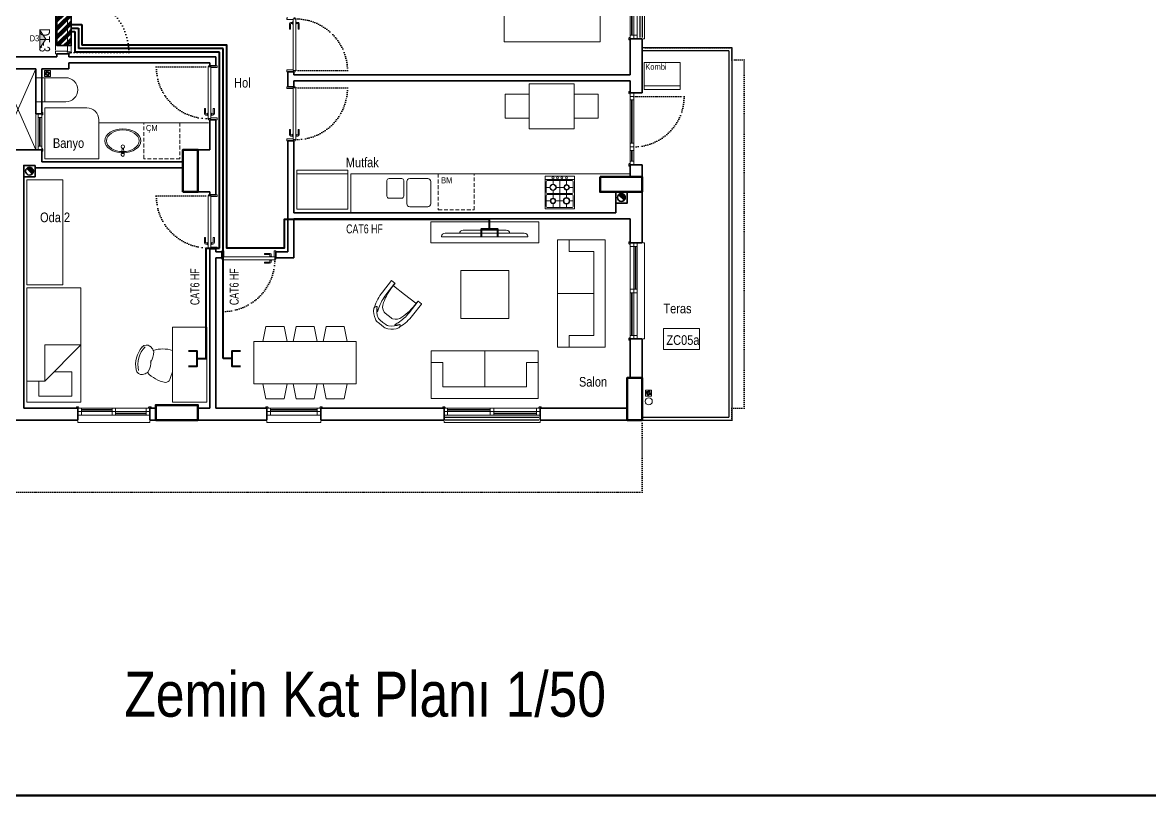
# Model space of a CAD drawing. Header units: millimetres. Extents: x 1852829 to 1882754, y -270850 to -231658.
# Drawn here: x 1858371 to 1860248, y -259851 to -258564 of the extents above; entities that cross this region are included whole.
import ezdxf
from ezdxf.enums import TextEntityAlignment as Align

# ---------------------------------------------------------------- set-up
doc = ezdxf.new("R2010")
doc.units = ezdxf.units.MM
for name, pattern in [('CONTINOUS', [0]), ('CONTINU', [0]), ('DOT', [0.25, 0, -0.25]), ('izdüşüm arka', [3.175, 0, -3.175]), ('izdüşüm ön', [9.525, 6.35, -3.175])]:
    doc.linetypes.add(name, pattern=pattern)
for name, color, linetype, lineweight in [('a_ba', 6, 'Continuous', 50), ('a_doğrama', 251, 'Continuous', 20), ('a_duvar', 251, 'Continuous', 35), ('a_görünüş', 32, 'Continuous', 25), ('a_görünüş_ince', 8, 'Continuous', 20), ('a_izdüşüm_arka', 251, 'izdüşüm arka', 30), ('a_izdüşüm_ön', 6, 'izdüşüm ön', 9), ('a_not_mahal', 253, 'Continuous', 5), ('a_not_misc', 144, 'Continuous', 5), ('a_not_text', 7, 'Continuous', 13), ('a_tefriş', 8, 'Continuous', 20), ('a_çerçeve_line', 7, 'Continuous', 50), ('Aydınlatma', 4, 'CONTINOUS', 35), ('m_yib', 65, 'Continuous', 20), ('Priz', 6, 'CONTINOUS', 40), ('Telefon', 2, 'CONTINOUS', 40)]:
    doc.layers.add(name, color=color, linetype=linetype, lineweight=lineweight)
doc.styles.add('Grupcad', font='arial.ttf', dxfattribs={"width": 0.7})
doc.styles.add('ROMANTUR', font='arial.ttf', dxfattribs={"width": 0.7})
doc.styles.get("Standard").update_dxf_attribs({"font": 'ARIALN.TTF'})

# ---------------------------------------------------------------- blocks, each defined once
blk = doc.blocks.new('K1')
at = {"layer": 'a_doğrama', "color": 251}
for points in [[(-17.5, -2.5), (-22, -2.5), (-22, 0), (2, 0), (2, -4), (-17.5, -4), (-17.5, -2.5)], [(-27.5, -93.1), (-25, -93.1)], [(-14.5, -93.1), (-17, -93.1)], [(-17.5, -97.5), (-22, -97.5), (-22, -100), (2, -100), (2, -96), (-17.5, -96), (-17.5, -97.5)]]:
    blk.add_lwpolyline(points, dxfattribs=at)
blk.add_lwpolyline([(-18, -14), (-18, -4), (-18, -3), (-22.5, -3), (-22.5, -2.5), (-22.5, -2), (-24, -2), (-24, -2.5), (-24, -12.5), (-24, -88), (-24, -97.5), (-24, -98), (-22.5, -98), (-22.5, -97.5), (-22.5, -97), (-18, -97), (-18, -96), (-18, -86.5)], close=True, dxfattribs=at)
for points in [[(-25, -91.1), (-27.5, -91.1, -0.414214), (-28, -90.6), (-28, -82.1), (-30, -82.1), (-30, -90.6)], [(-24, -94.1), (-24.5, -94.1, -0.414214), (-25, -93.6), (-25, -90.6, -0.414214), (-24.5, -90.1), (-24, -90.1)], [(-18, -94.1), (-17.5, -94.1, 0.414214), (-17, -93.6), (-17, -90.6, 0.414214), (-17.5, -90.1), (-18, -90.1)], [(-17, -91.1), (-14.5, -91.1, 0.414214), (-14, -90.6), (-14, -82.1), (-12, -82.1), (-12, -90.6)]]:
    blk.add_lwpolyline(points, format="xyb", dxfattribs=at)
for centre, start, end in [((-27.5, -90.6), 180, 270), ((-14.5, -90.6), 270, 0)]:
    blk.add_arc(centre, 2.5, start, end, dxfattribs=at)
at = {"layer": 'a_görünüş_ince', "color": 251}
blk.add_line((2, -6), (2, -94), dxfattribs=at)
at = {"layer": 'a_izdüşüm_arka', "color": 251, "linetype": 'DOT', "ltscale": 20}
blk.add_line((-24, -2), (-120, -2), dxfattribs=at)
blk.add_arc((-24, -2), 96, 180, 270, dxfattribs=at)
blk = doc.blocks.new('K2')
at = {"layer": 'a_doğrama', "color": 251, "linetype": 'Continuous'}
for p, q in [((-13, 88.1), (-13, 1.9)), ((-13, 88.1), (-8.5, 88.1)), ((-12, 90), (-12, 88.1)), ((-12, 90), (-10, 90)), ((-8.5, 88.1), (-8.5, 1.9)), ((-13, 1.9), (-8.5, 1.9)), ((-12, 0), (-12, 1.9)), ((-12, 0), (-10, 0))]:
    blk.add_line(p, q, dxfattribs=at)
at = {"layer": 'a_doğrama', "color": 251}
for points in [[(-14, 80.1), (-16.5, 80.1, 0.414214), (-17, 79.6), (-17, 71.1), (-19, 71.1), (-19, 79.6)], [(-13, 83.1), (-13.5, 83.1, 0.414214), (-14, 82.6), (-14, 79.6, 0.414214), (-13.5, 79.1), (-13, 79.1)], [(-8.5, 83.1), (-8, 83.1, -0.414214), (-7.5, 82.6), (-7.5, 79.6, -0.414214), (-8, 79.1), (-8.5, 79.1)], [(-7.5, 80.1), (-5, 80.1, -0.414214), (-4.5, 79.6), (-4.5, 71.1), (-2.5, 71.1), (-2.5, 79.6)]]:
    blk.add_lwpolyline(points, format="xyb", dxfattribs=at)
for points in [[(-16.5, 82.1), (-14, 82.1)], [(-5, 82.1), (-7.5, 82.1)]]:
    blk.add_lwpolyline(points, dxfattribs=at)
at = {"layer": 'a_doğrama', "color": 251, "linetype": 'Continuous'}
for points in [[(0, 90), (2, 90), (2, 87), (-8.5, 87)], [(0, 0), (2, 0), (2, 3), (-8.5, 3)]]:
    blk.add_lwpolyline(points, dxfattribs=at)
at = {"layer": 'a_doğrama', "color": 251}
for centre, start, end in [((-16.5, 79.6), 90, 180), ((-5, 79.6), 0, 90)]:
    blk.add_arc(centre, 2.5, start, end, dxfattribs=at)
at = {"layer": 'a_izdüşüm_arka', "color": 251}
blk.add_lwpolyline([(-99.2, 1.9), (-13, 1.9)], dxfattribs=at)
blk.add_arc((-13, 1.9), 86.2, 90, 180, dxfattribs=at)
blk = doc.blocks.new('klozet')
at = {"layer": 'a_tefriş'}
blk.add_line((20, 0), (-20, 0), dxfattribs=at)
for points in [[(-20, 0), (-20, -15), (20, -15), (20, 0)], [(-20, -50), (-20, -15)], [(20, -50), (20, -15)]]:
    blk.add_lwpolyline(points, dxfattribs=at)
blk.add_arc((0, -50), 20, 180, 360, dxfattribs=at)
blk = doc.blocks.new('M1')
at = {"layer": 'a_doğrama', "linetype": 'Continuous'}
for p, q in [((-24, 6), (-30, 6)), ((-30, 0), (-30, 6)), ((-24, 0), (-30, 0)), ((-24, 0), (-24, 6)), ((30, 6), (24, 6)), ((24, 6), (24, 0)), ((30, 0), (30, 6)), ((30, 0), (24, 0))]:
    blk.add_line(p, q, dxfattribs=at)
at = {"layer": 'a_doğrama'}
for p, q in [((24, 3.5), (-24, 3.5)), ((24, 2.5), (-24, 2.5))]:
    blk.add_line(p, q, dxfattribs=at)
for points in [[(-28, -1), (-28, 0), (-32, 0), (-32, -2), (-29, -2)], [(28, -1), (28, 0), (32, 0), (32, -2), (29, -2)]]:
    blk.add_lwpolyline(points, close=True, dxfattribs=at)
at = {"layer": 'a_görünüş_ince'}
for p, q in [((24, 6), (-24, 6)), ((-24, 0), (24, 0))]:
    blk.add_line(p, q, dxfattribs=at)
blk = doc.blocks.new('160p')
at = {"layer": 'a_doğrama', "color": 251}
for points in [[(-6, -6), (-6, 0), (-12, 0), (-12, -6)], [(0, -6), (0, 0), (-6, 0), (-6, -6)], [(-6, -83), (-6, -77), (-12, -77), (-12, -83)], [(0, -83), (0, -77), (-6, -77), (-6, -83)], [(-6, -160), (-6, -154), (-12, -154), (-12, -160)], [(0, -160), (0, -154), (-6, -154), (-6, -160)]]:
    blk.add_lwpolyline(points, close=True, dxfattribs=at)
for points in [[(2, -1), (2, 2), (0, 2), (0, -2), (1, -2), (2, -1)], [(-9.5, -6), (-9.5, -77)], [(-8.5, -6), (-8.5, -77)], [(-3.5, -83), (-3.5, -154)], [(-2.5, -83), (-2.5, -154)], [(2, -159), (2, -162), (0, -162), (0, -158), (1, -158), (2, -159)]]:
    blk.add_lwpolyline(points, dxfattribs=at)
at = {"layer": 'a_görünüş_ince', "color": 251}
for points in [[(-22, -160), (-24, -160), (-24, 0), (-22, 0)], [(-12, -77), (-12, -6)], [(-6, -77), (-6, -6)], [(-6, -77), (-6, -6)], [(0, -77), (0, -6)], [(-12, -154), (-12, -83)], [(-6, -154), (-6, -83)], [(-6, -154), (-6, -83)], [(0, -154), (0, -83)]]:
    blk.add_lwpolyline(points, dxfattribs=at)
blk = doc.blocks.new('120_p_c_blok')
at = {"layer": 'a_doğrama'}
for points in [[(1, 2), (-2, 2), (-2, 0), (2, 0), (2, 1), (1, 2)], [(119, 2), (122, 2), (122, 0), (118, 0), (118, 1), (119, 2)], [(57, -2.5), (6, -2.5)], [(57, -3.5), (6, -3.5)], [(114, -8.5), (63, -8.5)], [(114, -9.5), (63, -9.5)]]:
    blk.add_lwpolyline(points, dxfattribs=at)
for points in [[(0, 0), (6, 0), (6, -6), (0, -6)], [(57, 0), (63, 0), (63, -6), (57, -6)], [(114, 0), (120, 0), (120, -6), (114, -6)], [(0, -6), (6, -6), (6, -12), (0, -12)], [(57, -6), (63, -6), (63, -12), (57, -12)], [(114, -6), (120, -6), (120, -12), (114, -12)]]:
    blk.add_lwpolyline(points, close=True, dxfattribs=at)
at = {"layer": 'a_görünüş_ince'}
for points in [[(6, 0), (57, 0)], [(63, 0), (114, 0)], [(6, -6), (57, -6)], [(6, -6), (57, -6)], [(6, -12), (57, -12)], [(63, -6), (114, -6)], [(63, -6), (114, -6)], [(63, -12), (114, -12)], [(0, -22), (0, -24), (120, -24), (120, -22)]]:
    blk.add_lwpolyline(points, dxfattribs=at)
blk = doc.blocks.new('kapı_120_c_blok')
at = {"layer": 'a_doğrama', "color": 251}
for points in [[(-2, 119), (-2, 122), (0, 122), (0, 118), (-1, 118), (-2, 119)], [(2.5, 114), (2.5, 96)], [(3.5, 114), (3.5, 96)], [(2.5, 84), (2.5, 12)], [(3.5, 84), (3.5, 12)], [(-2, 1), (-2, -2), (0, -2), (0, 2), (-1, 2), (-2, 1)]]:
    blk.add_lwpolyline(points, dxfattribs=at)
for points in [[(0, 114), (6, 114), (6, 120), (0, 120)], [(0, 90), (6, 90), (6, 96), (0, 96)], [(0, 84), (6, 84), (6, 90), (0, 90)], [(0, 6), (6, 6), (6, 12), (0, 12)], [(0, 0), (6, 0), (6, 6), (0, 6)]]:
    blk.add_lwpolyline(points, close=True, dxfattribs=at)
at = {"layer": 'a_görünüş_ince', "color": 251}
for points in [[(0, 114), (0, 96)], [(6, 114), (6, 96)], [(0, 84), (0, 12)], [(6, 84), (6, 12)]]:
    blk.add_lwpolyline(points, dxfattribs=at)
at = {"layer": 'a_izdüşüm_arka', "color": 251}
blk.add_lwpolyline([(6, 6), (90, 6)], dxfattribs=at)
blk.add_arc((6, 6), 84, 0, 90, dxfattribs=at)
blk = doc.blocks.new('90_p_c_blok')
at = {"layer": 'a_doğrama'}
for points in [[(1, 2), (-2, 2), (-2, 0), (2, 0), (2, 1), (1, 2)], [(89, 2), (92, 2), (92, 0), (88, 0), (88, 1), (89, 2)], [(84, -2.5), (6, -2.5)], [(84, -3.5), (6, -3.5)]]:
    blk.add_lwpolyline(points, dxfattribs=at)
for points in [[(0, 0), (6, 0), (6, -6), (0, -6)], [(0, -6), (6, -6), (6, -12), (0, -12)], [(84, 0), (90, 0), (90, -6), (84, -6)], [(84, -6), (90, -6), (90, -12), (84, -12)]]:
    blk.add_lwpolyline(points, close=True, dxfattribs=at)
at = {"layer": 'a_görünüş_ince'}
for points in [[(6, 0), (84, 0)], [(6, -6), (84, -6)], [(6, -6), (84, -6)], [(6, -12), (84, -12)], [(0, -22), (0, -24), (90, -24), (90, -22)]]:
    blk.add_lwpolyline(points, dxfattribs=at)
blk = doc.blocks.new('baca_müstakil')
at = {"layer": 'a_duvar'}
h = blk.add_hatch(color=256, dxfattribs=at)
h.dxf.hatch_style = 1
h.paths.add_polyline_path([(4.9, -4.9, 0.198912), (3, -9.5, 0.668179), (14.1, -14.1)])
blk.add_line((4.9, -4.9), (14.1, -14.1), dxfattribs=at)
blk.add_lwpolyline([(0, -19), (19, -19), (19, 0), (0, 0)], close=True, dxfattribs=at)
blk.add_circle((9.5, -9.5), 6.5, dxfattribs=at)
blk = doc.blocks.new('tefriş_koltuk_202x90')
at = {"layer": 'a_tefriş'}
for p, q in [((0, -90), (0, -22)), ((-79, -68), (-101, -68)), ((79, -68), (101, -68))]:
    blk.add_line(p, q, dxfattribs=at)
for points in [[(101, -90), (101, 0), (-101, 0), (-101, -90), (101, -90)], [(79, -68), (79, -22), (-79, -22), (-79, -68)]]:
    blk.add_lwpolyline(points, dxfattribs=at)
blk = doc.blocks.new('tefirş_tv')
at = {"layer": 'a_tefriş'}
for points in [[(60, 4), (60, 5, 0.414214), (55, 10), (-55, 10, 0.414214), (-60, 5), (-60, 4)], [(35, 10), (35, 10, 0.414214), (30, 15), (-30, 15, 0.414214), (-35, 10), (-35, 10)]]:
    blk.add_lwpolyline(points, format="xyb", close=True, dxfattribs=at)
blk = doc.blocks.new('berjer')
at = {"layer": 'a_tefriş'}
for p, q in [((-45.1, 45.1), (-49.5, 40.8)), ((-41.4, 41.4), (-45.7, 37.1)), ((-45.1, 45.1), (-40.8, 49.5)), ((-41.4, 41.4), (-37.1, 45.7)), ((-31.3, 31.3), (-35.8, 26.8)), ((-31.3, 31.3), (-26.8, 35.8)), ((21, 13.6), (3.6, 31)), ((26.1, 19), (8.8, 36.2)), ((0, 0), (-16.6, -16.6)), ((0, 0), (16.6, 16.6)), ((26.1, 18.7), (21, 13.6)), ((-19, -26.1), (-36.2, -8.8)), ((-13.6, -21), (-31, -3.6)), ((-18.7, -26.1), (-13.6, -21))]:
    blk.add_line(p, q, dxfattribs=at)
for centre, radius, start, end in [((-38.5, 29.8), 15.5, 135, 162.0844), ((-29.8, 38.5), 15.5, 107.9156, 135), ((-29.8, 38.5), 10.2, 107.9156, 135), ((-25, 27.7), 27.3, 71.2858, 110.6993), ((-23.7, 18.5), 31.1, 71.4354, 107.3961), ((-17.5, 23.2), 15.9, 57.4112, 117.4936), ((-18.6, 23.9), 24.6, 78.6027, 99.5819), ((18.9, 123.1), 85.7, 240.9454, 245.5445), ((-45.7, -18.5), 69.9, 45.0971, 65.3824), ((-19.2, 48.9), 5.5, 350.3156, 56.9936), ((-44.9, -17.5), 76, 45, 66.6891), ((-27.4, 24.8), 27.6, 159.0996, 198.2964), ((-18.2, 23.5), 31.5, 162.3914, 198.167), ((-23.4, 18.3), 25.2, 169.88, 190.627), ((-38.5, 29.8), 10.2, 135, 162.0844), ((-123.1, -18.9), 85.7, 24.4555, 29.0546), ((-23.2, 17.5), 15.9, 152.5064, 212.5888), ((-30, 21), 8.21, 134.8943, 152.5064), ((-21, 30), 8.21, 117.4936, 135.1057), ((-53.9, -49.3), 97, 43.332, 62.3787), ((26, 18.9), 0.2, 315, 45), ((-49, 19.1), 5.5, 213.0064, 279.6844), ((17.5, 44.9), 76, 203.7042, 225), ((18.5, 45.7), 69.9, 204.6176, 224.9029), ((49.3, 53.9), 97, 207.6213, 226.668), ((16.4, 16.9), 0.4, 315, 46.0366), ((110.8, 118.5), 138.4, 227.0869, 229.3484), ((20.8, 13.7), 0.2, 229.3484, 315), ((-16.9, -16.4), 0.4, 223.9634, 315), ((-118.5, -110.8), 138.4, 40.6516, 42.9131), ((-18.9, -26), 0.2, 225, 315), ((-13.7, -20.8), 0.2, 315, 40.6516)]:
    blk.add_arc(centre, radius, start, end, dxfattribs=at)
blk = doc.blocks.new('A$C2A0A03CE')
at = {"layer": 'a_tefriş'}
for p, q in [((-54, -24.3), (-54, 24.3)), ((-54, 24.3), (0, 24.3)), ((-48.6, 24.3), (-48.6, -24.3)), ((-46.8, 20.7), (-46.8, -20.7)), ((-27, 22.5), (-45, 22.5)), ((-35.6, 22.5), (-35.6, 15.7)), ((-25.2, -20.7), (-25.2, 20.7)), ((-23.4, -20.7), (-23.4, 20.7)), ((-21.6, 22.5), (-3.6, 22.5)), ((-13.1, 22.5), (-13.1, 14.8)), ((-1.8, 20.7), (-1.8, -20.7)), ((0, -24.3), (0, 24.3)), ((-40, 11.2), (-46.8, 11.2)), ((-25.2, 0), (-46.8, 0)), ((-35.6, 6.8), (-35.6, -7.7)), ((-25.2, 11.2), (-31, 11.2)), ((-16.6, 11.2), (-23.4, 11.2)), ((-1.8, 0), (-23.4, 0)), ((-13.1, 7.7), (-13.1, -6.8)), ((-1.8, 11.2), (-9.4, 11.2)), ((-39.1, -11.3), (-46.8, -11.3)), ((-35.6, -14.9), (-35.6, -22.5)), ((-25.2, -11.3), (-31.9, -11.3)), ((-17.5, -11.3), (-23.4, -11.3)), ((-13.1, -15.7), (-13.1, -22.5)), ((-1.8, -11.3), (-8.5, -11.3)), ((-54, -24.3), (0, -24.3)), ((-45, -22.5), (-27, -22.5)), ((-3.6, -22.5), (-21.6, -22.5))]:
    blk.add_line(p, q, dxfattribs=at)
for centre, radius in [((-51.4, 11.2), 1.8), ((-51.4, 3.7), 1.8), ((-35.6, 11.2), 5.4), ((-35.6, 11.2), 4.5), ((-13.1, 11.2), 4.5), ((-13.1, 11.2), 3.6), ((-51.4, -3.5), 1.8), ((-51.4, -11.3), 1.8), ((-35.6, -11.3), 4.5), ((-35.6, -11.3), 3.6), ((-13.1, -11.3), 5.4), ((-13.1, -11.3), 4.5)]:
    blk.add_circle(centre, radius, dxfattribs=at)
for centre, start, end in [((-45, 20.7), 90, 180), ((-27, 20.7), 0, 90), ((-21.6, 20.7), 90, 180), ((-3.6, 20.7), 0, 90), ((-45, -20.7), 180, 270), ((-27, -20.7), 270, 0), ((-21.6, -20.7), 180, 270), ((-3.6, -20.7), 270, 0)]:
    blk.add_arc(centre, 1.8, start, end, dxfattribs=at)
blk = doc.blocks.new('tefriş_yatak_çift')
at = {"layer": 'a_tefriş'}
for points in [[(-85, -5), (-85, -45), (-125, -45), (-125, -5)], [(80, -195), (80, -5), (-80, -5), (-80, -195)], [(85, -5), (85, -45), (125, -45), (125, -5)]]:
    blk.add_lwpolyline(points, close=True, dxfattribs=at)
for points in [[(-6.3, -40), (-6.3, -15), (-61.3, -15), (-61.3, -40)], [(35, -55), (65, -55), (65, -15), (10, -15), (10, -40)], [(-80, -40), (20, -40), (80, -100), (20, -100), (20, -40)], [(-80, -55), (20, -55)]]:
    blk.add_lwpolyline(points, dxfattribs=at)
blk = doc.blocks.new('tefriş_sandalye')
at = {"layer": 'a_tefriş'}
blk.add_line((0, -18), (0, 18), dxfattribs=at)
at = {"layer": 'a_tefriş', "extrusion": (0, 0, -1)}
for centre, major_axis, start_param, end_param in [((16, -34.3), (38.7, 38.7), 5.200723, 5.79406), ((48.7, 10.5), (13, -13), 2.7784, 3.245118), ((43.2, 17.3), (6.76, 6.76), 4.815914, 6.34704), ((16.9, -5.5), (28.8, 28.8), 6.26556, 7.321949), ((16.9, -5.5), (28.8, 28.8), 6.26556, 7.321949), ((17, -5.7), (31.4, -31.4), -1.506941, -0.587454), ((62.1, 15.1), (21.8, -21.8), 1.757107, 2.385975), ((62.1, 15.1), (21.8, -21.8), 1.757107, 2.385975), ((48.7, 10.5), (13, -13), 2.664537, 2.7784), ((48.7, 10.5), (13, -13), 2.664537, 2.7784), ((66.5, -1.2), (21.8, -21.8), 1.802816, 2.431683), ((66.5, -1.2), (21.8, -21.8), 1.802816, 2.431683), ((-154, -79.7), (117.3, -117.3), -1.166716, -1.087708), ((52.6, -3.9), (13, -13), 1.410391, 1.524253), ((52.6, -3.9), (13, -13), 1.410391, 1.524253), ((51.2, -12.6), (6.76, -6.76), -0.587454, 0.943672), ((11.1, -28.2), (4.99, -4.99), 0.687369, 2.053884), ((1.8, 18.5), (38.7, -38.7), -0.034473, 0.601946), ((52.6, -3.9), (13, 13), 2.514469, 2.981187)]:
    blk.add_ellipse(centre, major_axis=major_axis, ratio=1, start_param=start_param, end_param=end_param, dxfattribs=at)
blk = doc.blocks.new('tefriş_süzgeç')
at = {"layer": 'a_tefriş'}
for p, q in [((5, 0), (-5, 0)), ((-5, 0), (-5, -10)), ((5, -10), (5, 0)), ((-5, -10), (5, -10)), ((-3.6, -5.1), (-4.1, -5.1)), ((-2.6, -5.1), (-3.1, -5.1)), ((-2.5, -2.5), (-2.9, -2.2)), ((-2.6, -7.6), (-2.9, -7.9)), ((-2, -3.3), (-2.3, -3)), ((-1.9, -6.9), (-2.2, -7.2)), ((-1.6, -5.1), (-2.1, -5.1)), ((-1.2, -3.9), (-1.5, -3.6)), ((-1.2, -6.2), (-1.5, -6.5)), ((-0.2, -2.5), (-0.2, -2)), ((-0.1, -1.5), (-0.1, -1)), ((-0.1, -3), (-0.1, -3.5)), ((-0.1, -6.6), (-0.1, -7.1)), ((-0.1, -7.6), (-0.1, -8.1)), ((-0.1, -8.6), (-0.1, -9.1)), ((1, -4), (1.4, -3.6)), ((1.1, -6.2), (1.4, -6.5)), ((1.5, -5.1), (2, -5.1)), ((1.7, -3.3), (2.1, -2.9)), ((1.8, -6.9), (2.1, -7.2)), ((2.5, -2.5), (2.8, -2.2)), ((2.5, -5.1), (3, -5.1)), ((2.5, -7.5), (2.8, -7.9)), ((3.5, -5.1), (4, -5.1))]:
    blk.add_line(p, q, dxfattribs=at)
for centre, radius, start, end in [((-0.1, -5.1), 4.06, 134.2896, 180), ((-0.1, -5.1), 3.56, 134.2896, 180), ((-0.1, -5.1), 3.06, 180, 225), ((-0.1, -5.1), 4.06, 225, 270), ((-0.1, -5.1), 2.56, 180, 225), ((-0.1, -5.1), 3.56, 225, 270), ((-0.4, -4.4), 2.4, 84.5943, 143.2016), ((-0.1, -5.1), 2.06, 134.2896, 180), ((-0.1, -5), 2.44, 90.343, 138.1212), ((-0.1, -5.1), 1.56, 134.2896, 180), ((-0.1, -5.1), 2.06, 225, 270), ((-0.1, -5.1), 1.56, 225, 270), ((-0.1, -5.1), 4.06, 45, 90), ((-0.1, -5.1), 3.56, 45, 90), ((-0.1, -5.1), 2.06, 45, 90), ((-0.1, -5.1), 1.56, 45, 90), ((-0.1, -5.1), 2.56, 270, 315.7104), ((-0.1, -5.1), 3.06, 270, 315.7104), ((-0.1, -5.1), 1.56, 314.2896, 360), ((-0.1, -5.1), 2.06, 314.2896, 360), ((-0.1, -5.1), 2.56, 360, 45), ((-0.1, -5.1), 3.06, 360, 45), ((-0.1, -5.1), 3.56, 314.2896, 360), ((-0.1, -5.1), 4.06, 314.2896, 360)]:
    blk.add_arc(centre, radius, start, end, dxfattribs=at)
blk = doc.blocks.new('ZayıfAkımPanosu')
at = {"layer": 'Priz'}
h = blk.add_hatch(dxfattribs=at)
h.set_pattern_fill('GOST_GROUND', color=256)
h.set_pattern_definition([(45, (-1866208.597, 256590.195), (14.142135624, 0), [20]), (45, (-1866205.597, 256590.195), (14.142135624, 0), [20]), (45, (-1866202.597, 256590.195), (14.142135624, 0), [20])])
h.paths.add_polyline_path([(11.9, 41.5), (-11.9, 41.5), (-11.9, -41.5), (11.9, -41.5)])
at = {"layer": 'Aydınlatma', "color": 2, "linetype": 'CONTINU'}
blk.add_lwpolyline([(-11.9, 41.5), (11.9, 41.5), (11.9, -41.5), (-11.9, -41.5)], close=True, dxfattribs=at)
blk.add_lwpolyline([(-11.9, 41.5), (11.9, 41.5), (11.9, -41.5), (-11.9, -41.5)], close=True, dxfattribs=at)
blk.add_lwpolyline([(-11.9, 41.5), (11.9, 41.5), (11.9, -41.5), (-11.9, -41.5)], close=True, dxfattribs=at)
blk.add_lwpolyline([(-11.9, 41.5), (11.9, 41.5), (11.9, -41.5), (-11.9, -41.5)], close=True, dxfattribs=at)
blk.add_lwpolyline([(-11.9, 41.5), (11.9, 41.5), (11.9, -41.5), (-11.9, -41.5)], close=True, dxfattribs=at)
at = {"layer": 'Aydınlatma', "color": 6, "linetype": 'CONTINU'}
blk.add_lwpolyline([(-11.9, 41.5), (11.9, 41.5), (11.9, -41.5), (-11.9, -41.5)], close=True, dxfattribs=at)
blk = doc.blocks.new('TELEFON PRIZI')
at = {"layer": 'Telefon', "linetype": 'CONTINU'}
blk.add_lwpolyline([(13.2, 13.9), (13.2, 0), (-13.2, 0), (-13.2, 13.9)], dxfattribs=at)

msp = doc.modelspace()

# ---------------------------------------------------------------- hatches: boundary and pattern name
at = {"layer": 'a_not_misc'}
h = msp.add_hatch(color=256, dxfattribs=at)
h.dxf.hatch_style = 1
h.paths.add_polyline_path([(1858399.7, -258576.8), (1858409.7, -258591.8), (1858399.7, -258606.8)])

# ---------------------------------------------------------------- linework, layer by layer
at = {"layer": 'a_ba', "color": 253}
for points in [[(1858637.7, -258846.2), (1858662.7, -258846.2), (1858662.7, -258776.2), (1858637.7, -258776.2)], [(1859332.7, -258821.2), (1859332.7, -258846.2), (1859402.7, -258846.2), (1859402.7, -258821.2)], [(1859377.7, -259226.2), (1859402.7, -259226.2), (1859402.7, -259156.2), (1859377.7, -259156.2)], [(1858662.7, -259226.2), (1858662.7, -259201.2), (1858592.7, -259201.2), (1858592.7, -259226.2)]]:
    msp.add_lwpolyline(points, close=True, dxfattribs=at)
at = {"layer": 'a_duvar'}
for p, q in [((1859382.7, -258591.2), (1859382.7, -258651.2)), ((1859402.7, -258606.2), (1859402.7, -258591.2)), ((1858427.7, -258621.2), (1858307.7, -258621.2)), ((1858427.7, -258616.2), (1858427.7, -258621.2)), ((1858447.7, -258621.2), (1858447.7, -258616.2)), ((1858692.7, -258621.2), (1858447.7, -258621.2)), ((1858692.7, -258636.1), (1858692.7, -258621.2)), ((1859402.7, -258681.2), (1859402.7, -258606.2)), ((1858447.7, -258641.2), (1858447.7, -258631.2)), ((1858447.7, -258631.2), (1858682.7, -258631.2)), ((1858682.7, -258636.2), (1858682.7, -258631.2)), ((1858332.7, -258641.2), (1858392.7, -258641.2)), ((1858392.7, -258641.2), (1858392.7, -258716.2)), ((1858402.7, -258641.2), (1858447.7, -258641.2)), ((1858402.7, -258716.2), (1858402.7, -258641.2)), ((1858812.7, -258646.2), (1858812.7, -258671.2)), ((1858822.7, -258651.2), (1858822.7, -258646.2)), ((1859382.7, -258651.2), (1858822.7, -258651.2)), ((1858822.7, -258671.2), (1858822.7, -258661.2)), ((1859382.7, -258661.2), (1858822.7, -258661.2)), ((1859382.7, -258661.2), (1859382.7, -258681.2)), ((1858682.7, -258776.2), (1858682.7, -258726.2)), ((1858692.7, -258851.2), (1858692.7, -258726.2)), ((1858812.7, -258761.2), (1858812.7, -258946.2)), ((1858822.7, -258881.2), (1858822.7, -258761.2)), ((1858402.7, -258776.2), (1858322.7, -258776.2)), ((1858402.7, -258796.2), (1858402.7, -258776.2)), ((1858682.7, -258776.2), (1858662.7, -258776.2)), ((1858372.7, -259206.2), (1858372.7, -258806.2)), ((1858378.7, -258806.2), (1858385.7, -258806.2)), ((1858391.7, -258806.2), (1858637.7, -258806.2)), ((1858637.7, -258796.2), (1858402.7, -258796.2)), ((1859382.7, -258801.2), (1859382.7, -258821.2)), ((1859402.7, -258931.2), (1859402.7, -258801.2)), ((1858682.7, -258851.2), (1858682.7, -258846.2)), ((1858822.7, -258881.2), (1859358.7, -258881.2)), ((1859382.7, -258891.2), (1858822.7, -258891.2)), ((1858822.7, -258956.2), (1858822.7, -258891.2)), ((1859382.7, -258891.2), (1859382.7, -258931.2)), ((1859382.7, -258931.2), (1859402.7, -258931.2)), ((1858682.7, -259206.2), (1858682.7, -258941.2)), ((1858692.7, -258946.2), (1858692.7, -258941.2)), ((1858692.7, -258946.2), (1858702.7, -258946.2)), ((1858692.7, -258956.2), (1858702.7, -258956.2)), ((1858692.7, -259206.2), (1858692.7, -258956.2)), ((1858792.7, -258946.2), (1858812.7, -258946.2)), ((1858792.7, -258956.2), (1858822.7, -258956.2)), ((1859382.7, -259091.2), (1859382.7, -259156.2)), ((1859382.7, -259091.2), (1859402.7, -259091.2)), ((1859402.7, -259206.2), (1859402.7, -259091.2)), ((1858462.7, -259206.2), (1858372.7, -259206.2)), ((1858462.7, -259206.2), (1858462.7, -259226.2)), ((1858592.7, -259206.2), (1858582.7, -259206.2)), ((1858582.7, -259226.2), (1858582.7, -259206.2)), ((1858682.7, -259206.2), (1858662.7, -259206.2)), ((1858777.7, -259206.2), (1858692.7, -259206.2)), ((1859072.7, -259206.2), (1858867.7, -259206.2)), ((1859377.7, -259206.2), (1859232.7, -259206.2)), ((1859402.7, -259226.2), (1859402.7, -259206.2)), ((1859402.7, -259206.2), (1859402.7, -259206.2)), ((1858262.7, -259226.2), (1858462.7, -259226.2)), ((1858582.7, -259226.2), (1858777.7, -259226.2)), ((1858867.7, -259226.2), (1859072.7, -259226.2)), ((1859232.7, -259226.2), (1859402.7, -259226.2))]:
    msp.add_line(p, q, dxfattribs=at)
for points in [[(1859382.7, -258591.2), (1859402.7, -258591.2)], [(1858427.7, -258616.2), (1858447.7, -258616.2)], [(1858682.7, -258636.2), (1858692.7, -258636.1)], [(1858812.7, -258646.2), (1858822.7, -258646.2)], [(1858812.7, -258671.2), (1858822.7, -258671.2)], [(1859382.7, -258681.2), (1859402.7, -258681.2)], [(1858402.7, -258716.2), (1858392.7, -258716.2)], [(1858682.7, -258726.2), (1858692.7, -258726.2)], [(1858812.7, -258761.2), (1858822.7, -258761.2)], [(1859382.7, -258801.2), (1859402.7, -258801.2)], [(1858662.7, -258846.2), (1858682.7, -258846.2)], [(1858682.7, -258851.2), (1858692.7, -258851.2)], [(1859358.7, -258865.2), (1859358.7, -258881.2)], [(1858682.7, -258941.2), (1858692.7, -258941.2)], [(1858702.7, -258946.2), (1858702.7, -258956.2)], [(1858792.7, -258946.2), (1858792.7, -258956.2)], [(1858777.7, -259206.2), (1858777.7, -259226.2)], [(1858867.7, -259206.2), (1858867.7, -259226.2)], [(1859072.7, -259226.2), (1859072.7, -259206.2)], [(1859232.7, -259226.2), (1859232.7, -259206.2)]]:
    msp.add_lwpolyline(points, dxfattribs=at)
at = {"layer": 'a_görünüş', "color": 251}
for points in [[(1859398.7, -258433.2), (1859398.7, -258589.2)], [(1859402.7, -258433.2), (1859402.7, -258589.2)], [(1859552.3, -258606.2), (1859404.7, -258606.2)], [(1859547.3, -258611.2), (1859404.7, -258611.2)], [(1859547.3, -258611.2), (1859547.3, -259221.2)], [(1859552.3, -258606.2), (1859552.3, -259226.2)], [(1859404.7, -259221.2), (1859547.3, -259221.2)], [(1859230.7, -259222.2), (1859074.7, -259222.2)], [(1859230.7, -259226.2), (1859074.7, -259226.2)], [(1859404.7, -259226.2), (1859552.3, -259226.2)]]:
    msp.add_lwpolyline(points, dxfattribs=at)
at = {"layer": 'a_görünüş_ince'}
msp.add_line((1858392.7, -258776.2), (1858392.7, -258716.2), dxfattribs=at)
at = {"layer": 'a_izdüşüm_arka'}
msp.add_lwpolyline([(1857322.7, -258606.2), (1857173.2, -258606.2), (1857173.2, -258626.2), (1857152.7, -258626.2), (1857152.7, -259206.2), (1857173.2, -259206.2), (1857173.2, -259226.2), (1857322.7, -259226.2), (1857322.7, -259346.2), (1859402.7, -259346.2), (1859402.7, -259226.2), (1859552.3, -259226.2), (1859552.3, -259206.2), (1859572.7, -259206.2), (1859572.7, -258626.2), (1859552.3, -258626.2), (1859552.3, -258606.2), (1859402.7, -258606.2)], dxfattribs=at)
at = {"layer": 'a_izdüşüm_ön', "color": 251}
for points in [[(1858632.7, -258791.2), (1858572.7, -258791.2), (1858572.7, -258731.2), (1858632.7, -258731.2)], [(1859063.2, -258816.2), (1859063.2, -258876.2), (1859123.2, -258876.2), (1859123.2, -258816.2)]]:
    msp.add_lwpolyline(points, close=True, dxfattribs=at)
at = {"layer": 'a_not_mahal'}
msp.add_lwpolyline([(1859498.2, -259073.5), (1859438.2, -259073.5), (1859438.2, -259108.5), (1859498.2, -259108.5)], close=True, dxfattribs=at)
at = {"layer": 'a_not_misc'}
msp.add_lwpolyline([(1858399.7, -258576.8), (1858409.7, -258591.8), (1858399.7, -258606.8), (1858399.7, -258576.8)], close=True, dxfattribs=at)
for points in [[(1858392.7, -258641.2), (1858332.7, -258776.2)], [(1858332.7, -258641.2), (1858392.7, -258776.2)]]:
    msp.add_lwpolyline(points, dxfattribs=at)
at = {"layer": 'a_tefriş', "lineweight": 20}
for p, q in [((1859405.9, -258630.6), (1859465.9, -258630.6)), ((1859405.9, -258675.6), (1859405.9, -258630.6)), ((1859465.9, -258630.6), (1859465.9, -258675.6)), ((1859465.9, -258669.6), (1859405.9, -258669.6)), ((1859465.9, -258675.6), (1859405.9, -258675.6))]:
    msp.add_line(p, q, dxfattribs=at)
at = {"layer": 'a_tefriş'}
for p, q in [((1858535.6, -258780.5), (1858535.2, -258784.7)), ((1858536.6, -258774.2), (1858535.9, -258779.5)), ((1858536.4, -258782.2), (1858536.4, -258780.7)), ((1858539.1, -258782.2), (1858536.4, -258782.2)), ((1858539.5, -258779.5), (1858538.8, -258774.2)), ((1858539.1, -258780.7), (1858539.1, -258782.2)), ((1858540.2, -258784.7), (1858539.8, -258780.5)), ((1858917.7, -258816.2), (1859382.7, -258816.2))]:
    msp.add_line(p, q, dxfattribs=at)
for points in [[(1859289.3, -258741.2), (1859289.3, -258666.2), (1859214.3, -258666.2), (1859214.3, -258741.2)], [(1859214.3, -258723.7), (1859214.3, -258683.7), (1859174.3, -258683.7), (1859174.3, -258723.7)], [(1859329.3, -258723.7), (1859289.3, -258723.7), (1859289.3, -258683.7), (1859329.3, -258683.7)], [(1858437.7, -259001.2), (1858377.7, -259001.2), (1858377.7, -258826.2), (1858437.7, -258826.2)], [(1859230.5, -258931.2), (1859230.5, -258896.2), (1859050.5, -258896.2), (1859050.5, -258931.2)], [(1859100.5, -259057.2), (1859180.5, -259057.2), (1859180.5, -258977.2), (1859100.5, -258977.2)], [(1858467.7, -259006.2), (1858467.7, -259196.2), (1858377.7, -259196.2), (1858377.7, -259006.2)], [(1858620.4, -259196.7), (1858677.7, -259196.7), (1858677.7, -259071.7), (1858620.4, -259071.7)], [(1858756.2, -259165.7), (1858926.2, -259165.7), (1858926.2, -259095.7), (1858756.2, -259095.7)]]:
    msp.add_lwpolyline(points, close=True, dxfattribs=at)
msp.add_lwpolyline([(1858407.7, -258791.2), (1858497.7, -258791.2), (1858497.7, -258726.2, 0.414214), (1858477.7, -258706.2), (1858407.7, -258706.2)], format="xyb", close=True, dxfattribs=at)
for points in [[(1858680.7, -258731.2), (1858497.7, -258731.2)], [(1858827.7, -258875.2), (1858827.7, -258810.2), (1858912.7, -258810.2), (1858912.7, -258875.2), (1858827.7, -258875.2), (1858827.7, -258816.2), (1858912.7, -258816.2)], [(1858917.7, -258816.2), (1858917.7, -258881.2)], [(1858811.2, -259095.7), (1858806.2, -259070.7), (1858776.2, -259070.7), (1858771.2, -259095.7)], [(1858861.2, -259095.7), (1858856.2, -259070.7), (1858826.2, -259070.7), (1858821.2, -259095.7)], [(1858911.2, -259095.7), (1858906.2, -259070.7), (1858876.2, -259070.7), (1858871.2, -259095.7)], [(1858377.7, -259161.2), (1858407.7, -259161.2), (1858467.7, -259101.2), (1858407.7, -259101.2), (1858407.7, -259161.2)], [(1858422.7, -259146.2), (1858452.7, -259146.2), (1858452.7, -259186.2), (1858397.7, -259186.2), (1858397.7, -259161.2)], [(1858811.2, -259165.7), (1858806.2, -259190.7), (1858776.2, -259190.7), (1858771.2, -259165.7)], [(1858861.2, -259165.7), (1858856.2, -259190.7), (1858826.2, -259190.7), (1858821.2, -259165.7)], [(1858911.2, -259165.7), (1858906.2, -259190.7), (1858876.2, -259190.7), (1858871.2, -259165.7)]]:
    msp.add_lwpolyline(points, dxfattribs=at)
for points in [[(1858977.7, -258853.4, 0.414214), (1858981.2, -258856.9), (1859002.2, -258856.9, 0.414214), (1859005.7, -258853.4), (1859005.7, -258827.5, 0.414214), (1859002.2, -258824), (1858981.2, -258824, 0.414214), (1858977.7, -258827.5), (1858977.7, -258853.4)], [(1859010.7, -258866, 0.414214), (1859015.7, -258871), (1859045.7, -258871, 0.414214), (1859050.7, -258866), (1859050.7, -258829, 0.414214), (1859045.7, -258824), (1859015.7, -258824, 0.414214), (1859010.7, -258829), (1859010.7, -258866)]]:
    msp.add_lwpolyline(points, format="xyb", dxfattribs=at)
msp.add_circle((1858537.7, -258771), 3, dxfattribs=at)
msp.add_circle((1858537.7, -258771), 3, dxfattribs=at)
for centre, radius, start, end in [((1858537.7, -258784.7), 2.5, 180, 0), ((1858537.7, -258780.7), 2.11, 147.229, 174.8304), ((1858537.7, -258780.7), 2.11, 32.771, 147.229), ((1858537.7, -258780.7), 1.36, 0, 180), ((1858537.7, -258774.4), 1.12, 7.1389, 172.8611), ((1858537.7, -258780.7), 2.11, 5.1696, 32.771)]:
    msp.add_arc(centre, radius, start, end, dxfattribs=at)
at = {"layer": 'a_tefriş', "extrusion": (0, 0, -1)}
for major_axis in [(-30, 0), (-27, 0)]:
    msp.add_ellipse((1858537.7, -258761.2), major_axis=major_axis, ratio=0.666667, dxfattribs=at)
at = {"layer": 'a_çerçeve_line'}
msp.add_lwpolyline([(1872123.9, -259851.4), (1872123.9, -256851.4), (1853005.4, -256851.4), (1853005.4, -259851.4)], close=True, dxfattribs=at)
at = {"layer": 'm_yib'}
msp.add_circle((1859413.7, -259195.1), 5.92, dxfattribs=at)
at = {"layer": 'Telefon'}
for p, q in [((1858451.7, -258567.4), (1858469.7, -258567.4)), ((1858451.7, -258573.4), (1858463.7, -258573.4)), ((1858451.7, -258579.4), (1858457.7, -258579.4)), ((1858457.7, -258579.4), (1858457.7, -258613.7)), ((1858463.7, -258573.4), (1858463.7, -258607.7)), ((1858469.7, -258567.4), (1858469.7, -258601.7)), ((1858698.7, -258613.7), (1858457.7, -258613.7)), ((1858704.7, -258607.7), (1858463.7, -258607.7)), ((1858698.7, -258940.2), (1858698.7, -258613.7)), ((1858704.7, -259123.9), (1858704.7, -258607.7)), ((1859148.5, -258907.8), (1859148.5, -258892.3)), ((1858676.7, -259123.9), (1858676.7, -258940.2)), ((1858676.7, -258940.2), (1858698.7, -258940.2)), ((1858661.2, -259123.9), (1858676.7, -259123.9)), ((1858720.1, -259123.9), (1858704.7, -259123.9))]:
    msp.add_line(p, q, dxfattribs=at)
msp.add_lwpolyline([(1859148.5, -258892.3), (1858806.7, -258892.3), (1858806.7, -258940.2), (1858710.7, -258940.2), (1858710.7, -258601.7), (1858469.7, -258601.7)], dxfattribs=at)

# ---------------------------------------------------------------- block references
at = {"xscale": -1, "rotation": 180}
msp.add_blockref('kapı_120_c_blok', (1859382.7, -258681.2), dxfattribs=at)
for name, p in [('120_p_c_blok', (1858462.7, -259206.2)), ('90_p_c_blok', (1858777.7, -259206.2))]:
    msp.add_blockref(name, p)
at = {"layer": 'a_doğrama', "xscale": -1, "rotation": 90}
msp.add_blockref('M1', (1858402.7, -258746.2), dxfattribs=at)
at = {"layer": 'a_duvar', "xscale": -1}
for p in [(1859382.7, -258431.2), (1859382.7, -258931.2)]:
    msp.add_blockref('160p', p, dxfattribs=at)
for name, p, rotation in [('baca_müstakil', (1858372.7, -258802.2), 90), ('baca_müstakil', (1859358.7, -258846.2), 90), ('160p', (1859232.7, -259206.2), 270)]:
    msp.add_blockref(name, p, dxfattribs=dict(at, rotation=rotation))
at = {"layer": 'a_izdüşüm_arka', "ltscale": 5}
for name, p, rotation in [('K1', (1858427.7, -258616.2), 179.9992036878906), ('K2', (1858812.7, -258671.2), 179.9992036878907)]:
    msp.add_blockref(name, p, dxfattribs=dict(at, rotation=rotation))
at = {"layer": 'a_izdüşüm_arka', "ltscale": 5, "xscale": -1}
for p, rotation in [((1858812.7, -258646.2), 0.0007963121092924297), ((1858692.7, -258636.2), 180.0007963121094), ((1858692.7, -258851.2), 180.0007963121093), ((1858702.7, -258946.2), 270.0007963121093)]:
    msp.add_blockref('K2', p, dxfattribs=dict(at, rotation=rotation))
at = {"layer": 'a_tefriş', "extrusion": (0, 0, -1), "zscale": -1, "rotation": 359.9698299032536}
msp.add_blockref('tefriş_yatak_çift', (-1859252.7, -258401.2), dxfattribs=at)
at = {"layer": 'a_tefriş', "color": 113, "rotation": 90.00079633946196}
msp.add_blockref('klozet', (1858392.7, -258676.2), dxfattribs=at)
at = {"layer": 'a_tefriş', "xscale": -1, "rotation": 270.0000000000001}
msp.add_blockref('tefriş_süzgeç', (1858417.1, -258649), dxfattribs=at)
at = {"layer": 'a_tefriş', "color": 113, "xscale": -1, "rotation": 89.99920367289552}
msp.add_blockref('A$C2A0A03CE', (1859265.5, -258874.3), dxfattribs=at)
at = {"layer": 'a_tefriş', "extrusion": (0, 0, -1), "xscale": 1.2, "rotation": 359.9999983322061}
msp.add_blockref('tefirş_tv', (-1859140.5, -258925.2), dxfattribs=at)
at = {"layer": 'a_tefriş', "lineweight": -3, "extrusion": (1.23544e-31, 2.24181e-16, -1), "xscale": -0.8823529411764706, "yscale": 0.8823529411764706, "zscale": -0.8823529411764706, "rotation": 90}
msp.add_blockref('tefriş_koltuk_202x90', (-1859341.4, -259015.5), dxfattribs=at)
at = {"layer": 'a_tefriş'}
for name, p, rotation in [('berjer', (1859007.1, -259017.4), 97.0132670416978), ('tefriş_süzgeç', (1859408.3, -259181.2), 89.99999999999991)]:
    msp.add_blockref(name, p, dxfattribs=dict(at, rotation=rotation))
at = {"layer": 'a_tefriş', "xscale": -1}
msp.add_blockref('tefriş_sandalye', (1858620.4, -259128.2), dxfattribs=at)
at = {"layer": 'a_tefriş', "lineweight": -3, "extrusion": (2.24181e-16, -1.09817e-31, -1), "xscale": -0.8823529411764706, "yscale": 0.8823529411764706, "zscale": -0.8823529411764706, "rotation": 180}
msp.add_blockref('tefriş_koltuk_202x90', (-1859140.5, -259190.5), dxfattribs=at)
at = {"layer": 'Priz'}
msp.add_blockref('ZayıfAkımPanosu', (1858439.8, -258561.2), dxfattribs=at)
at = {"layer": 'Telefon', "linetype": 'CONTINU'}
for p, rotation in [((1859148.5, -258907.8), 180), ((1858661.2, -259123.9), 89.99999999999997), ((1858720.1, -259123.9), 270)]:
    msp.add_blockref('TELEFON PRIZI', p, dxfattribs=dict(at, rotation=rotation))

# ---------------------------------------------------------------- texts
at = {"layer": 'a_not_mahal'}
for s, height, p in [('Kombi', 10, (1859408, -258643)), ('Hol', 16, (1858723.1, -258672.5)), ('ÇM', 10, (1858576.3, -258744.8)), ('Banyo', 16, (1858421.3, -258773)), ('Mutfak', 16, (1858909.1, -258805.2)), ('BM', 10, (1859067.9, -258831.9)), ('Oda 2', 16, (1858399.9, -258896.7)), ('Teras', 16, (1859438.2, -259048.5)), ('Salon', 16, (1859297.5, -259170.5))]:
    msp.add_text(s, height=height, dxfattribs=at).set_placement(p)
msp.add_text('ZC05a', height=16, rotation=360, dxfattribs=at).set_placement((1859470.7, -259101), align=Align.CENTER)
at = {"layer": 'a_not_text'}
for s, height, p in [('D3', 10, (1858382.6, -258595.5)), ('Zemin Kat Planı 1/50 ', 75, (1858540.2, -259720.3))]:
    msp.add_text(s, height=height, dxfattribs=at).set_placement(p)
at = {"layer": 'Aydınlatma', "linetype": 'CONTINU', "style": 'ROMANTUR', "width": 0.7}
msp.add_text('DT-3', height=18, rotation=270, dxfattribs=at).set_placement((1858407.6, -258593.8), align=Align.MIDDLE_CENTER)
at = {"layer": 'Telefon', "color": 4, "linetype": 'CONTINU', "style": 'Grupcad', "width": 0.7}
msp.add_text('CAT6 HF', height=15, dxfattribs=at).set_placement((1858909.7, -258907.9), align=Align.MIDDLE_LEFT)
for p in [(1858657.8, -259034.8), (1858723.1, -259034.8)]:
    msp.add_text('CAT6 HF', height=15, rotation=90, dxfattribs=at).set_placement(p, align=Align.MIDDLE_LEFT)

doc.saveas('drawing.dxf')
